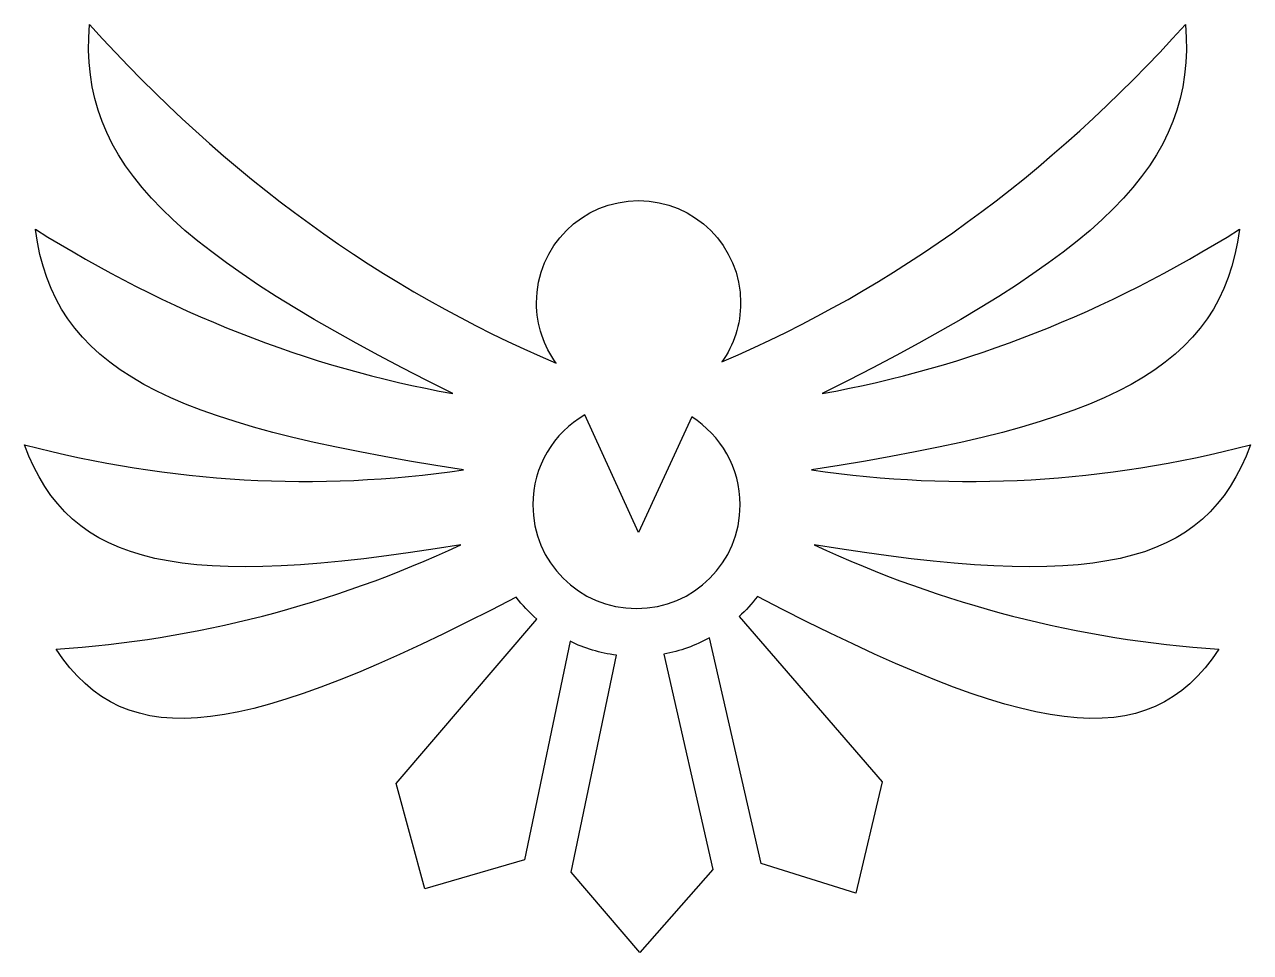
# Model space of a CAD drawing. Header units: centimetres. Extents: x -10 to 10.1, y -7.4 to 7.8.
import ezdxf

# ---------------------------------------------------------------- set-up
doc = ezdxf.new("R2010")
doc.units = ezdxf.units.CM
doc.header["$MEASUREMENT"] = 0
doc.layers.add('Layer 1', color=7, linetype='Continuous')

msp = doc.modelspace()

# ---------------------------------------------------------------- linework, layer by layer
at = {"layer": 'Layer 1'}
for points, knots in [([(-8.93565, 7.79981), (-9.1222, 5.51388), (-7.57632, 4.05698), (-2.99519, 1.76313), (-2.99519, 1.76313), (-5.37178, 2.18978), (-7.64674, 3.08636), (-9.81991, 4.44999), (-9.81991, 4.44999), (-9.81991, 4.44999), (-9.81991, 4.44872), (-9.81991, 4.44872), (-9.81991, 4.44872), (-9.52094, 2.1811), (-7.7234, 1.26681), (-2.81737, 0.51529), (-2.81737, 0.51529), (-5.21125, 0.16298), (-7.60537, 0.30023), (-9.99912, 0.92508), (-9.99912, 0.92508), (-9.25907, -1.10379), (-7.42637, -1.45631), (-2.86346, -0.71159), (-2.86346, -0.71159), (-4.97987, -1.69798), (-7.18644, -2.2662), (-9.48383, -2.41813), (-9.48383, -2.41813), (-8.31801, -4.18033), (-6.41548, -3.88456), (-1.95558, -1.56811), (-1.95558, -1.56811), (-1.85556, -1.69799), (-1.74411, -1.81745), (-1.62085, -1.92527), (-1.62085, -1.92527), (-1.62085, -1.92527), (-3.92162, -4.61469), (-3.92162, -4.61469), (-3.92162, -4.61469), (-3.92162, -4.61469), (-3.44984, -6.337), (-3.44984, -6.337), (-3.44984, -6.337), (-3.44984, -6.337), (-1.8211, -5.86662), (-1.8211, -5.86662), (-1.8211, -5.86662), (-1.8211, -5.86662), (-1.07397, -2.29023), (-1.07397, -2.29023), (-1.07397, -2.29023), (-0.83964, -2.40476), (-0.5841, -2.48252), (-0.31621, -2.51823), (-0.31621, -2.51823), (-0.31621, -2.51823), (-1.05942, -6.06949), (-1.05942, -6.06949), (-1.05942, -6.06949), (-1.05942, -6.06949), (0.06461, -7.38066), (0.06461, -7.38066), (0.06461, -7.38066), (0.06461, -7.38066), (1.26252, -6.02475), (1.26252, -6.02475), (1.26252, -6.02475), (1.26252, -6.02475), (0.45867, -2.49976), (0.45867, -2.49976), (0.45867, -2.49976), (0.72517, -2.45101), (0.97721, -2.35934), (1.20715, -2.23233), (1.20715, -2.23233), (1.20715, -2.23233), (2.04924, -5.92595), (2.04924, -5.92595), (2.04924, -5.92595), (2.04924, -5.92595), (3.60018, -6.41088), (3.60018, -6.41088), (3.60018, -6.41088), (3.60018, -6.41088), (4.02844, -4.58981), (4.02844, -4.58981), (4.02844, -4.58981), (4.02844, -4.58981), (1.69082, -1.88448), (1.69082, -1.88448), (1.69082, -1.88448), (1.80012, -1.78399), (1.89997, -1.67465), (1.98996, -1.55633), (1.98996, -1.55633), (6.46609, -3.88358), (8.3728, -4.18339), (9.54064, -2.41816), (9.54064, -2.41816), (7.2432, -2.26627), (5.03668, -1.69806), (2.92027, -0.71162), (2.92027, -0.71162), (7.48314, -1.45639), (9.31589, -1.10387), (10.05593, 0.925), (10.05593, 0.925), (7.66256, 0.30024), (5.26885, 0.16315), (2.87544, 0.51513), (2.87544, 0.51513), (7.78143, 1.26673), (9.57762, 2.18102), (9.87667, 4.44864), (9.87667, 4.44864), (9.87667, 4.44864), (9.87667, 4.44991), (9.87667, 4.44991), (9.87667, 4.44991), (7.70304, 3.08611), (5.42896, 2.18971), (3.052, 1.76305), (3.052, 1.76305), (7.63313, 4.05686), (9.17888, 5.51389), (8.99241, 7.79969), (8.99241, 7.79969), (6.76156, 5.32477), (4.2343, 3.48523), (1.40875, 2.28222), (1.40875, 2.28222), (1.60264, 2.55496), (1.71573, 2.88935), (1.71573, 3.24947), (1.71573, 3.24947), (1.71581, 4.1716), (0.96834, 4.91903), (0.04622, 4.91903), (0.04622, 4.91903), (-0.87599, 4.91903), (-1.62338, 4.1716), (-1.62338, 3.24943), (-1.62338, 3.24943), (-1.62338, 2.88017), (-1.50354, 2.53763), (-1.30054, 2.26114), (-1.30054, 2.26114), (-4.14646, 3.46364), (-6.69138, 5.30997), (-8.93556, 7.79965), (-8.93556, 7.79965), (-8.93556, 7.79965), (-8.93565, 7.79981), (-8.93565, 7.79981)], [0, 0, 0, 0, 0.025, 0.025, 0.025, 0.025, 0.05, 0.05, 0.05, 0.05, 0.075, 0.075, 0.075, 0.075, 0.1, 0.1, 0.1, 0.1, 0.125, 0.125, 0.125, 0.125, 0.15, 0.15, 0.15, 0.15, 0.175, 0.175, 0.175, 0.175, 0.2, 0.2, 0.2, 0.2, 0.225, 0.225, 0.225, 0.225, 0.25, 0.25, 0.25, 0.25, 0.275, 0.275, 0.275, 0.275, 0.3, 0.3, 0.3, 0.3, 0.325, 0.325, 0.325, 0.325, 0.35, 0.35, 0.35, 0.35, 0.375, 0.375, 0.375, 0.375, 0.4, 0.4, 0.4, 0.4, 0.425, 0.425, 0.425, 0.425, 0.45, 0.45, 0.45, 0.45, 0.475, 0.475, 0.475, 0.475, 0.5, 0.5, 0.5, 0.5, 0.525, 0.525, 0.525, 0.525, 0.55, 0.55, 0.55, 0.55, 0.575, 0.575, 0.575, 0.575, 0.6, 0.6, 0.6, 0.6, 0.625, 0.625, 0.625, 0.625, 0.65, 0.65, 0.65, 0.65, 0.675, 0.675, 0.675, 0.675, 0.7, 0.7, 0.7, 0.7, 0.725, 0.725, 0.725, 0.725, 0.75, 0.75, 0.75, 0.75, 0.775, 0.775, 0.775, 0.775, 0.8, 0.8, 0.8, 0.8, 0.825, 0.825, 0.825, 0.825, 0.85, 0.85, 0.85, 0.85, 0.875, 0.875, 0.875, 0.875, 0.9, 0.9, 0.9, 0.9, 0.925, 0.925, 0.925, 0.925, 0.95, 0.95, 0.95, 0.95, 1, 1, 1, 1]), ([(-0.83408, 1.41263), (-0.83408, 1.41263), (0.04744, -0.50867), (0.04744, -0.50867), (0.04744, -0.50867), (0.04744, -0.50867), (0.91454, 1.3797), (0.91454, 1.3797), (0.91454, 1.3797), (1.39209, 1.0806), (1.7078, 0.55059), (1.7078, -0.05802), (1.7078, -0.05802), (1.7078, -0.99921), (0.95299, -1.75267), (0.0118, -1.75267), (0.0118, -1.75267), (-0.9293, -1.75267), (-1.68407, -0.99913), (-1.68407, -0.05802), (-1.68407, -0.05802), (-1.68407, 0.5742), (-1.34302, 1.12087), (-0.83413, 1.41259), (-0.83413, 1.41259), (-0.83413, 1.41259), (-0.83408, 1.41263), (-0.83408, 1.41263)], [0, 0, 0, 0, 0.125, 0.125, 0.125, 0.125, 0.25, 0.25, 0.25, 0.25, 0.375, 0.375, 0.375, 0.375, 0.5, 0.5, 0.5, 0.5, 0.625, 0.625, 0.625, 0.625, 0.75, 0.75, 0.75, 0.75, 1, 1, 1, 1])]:
    msp.add_open_spline(points, degree=3, knots=knots, dxfattribs=at)

doc.saveas('drawing.dxf')
